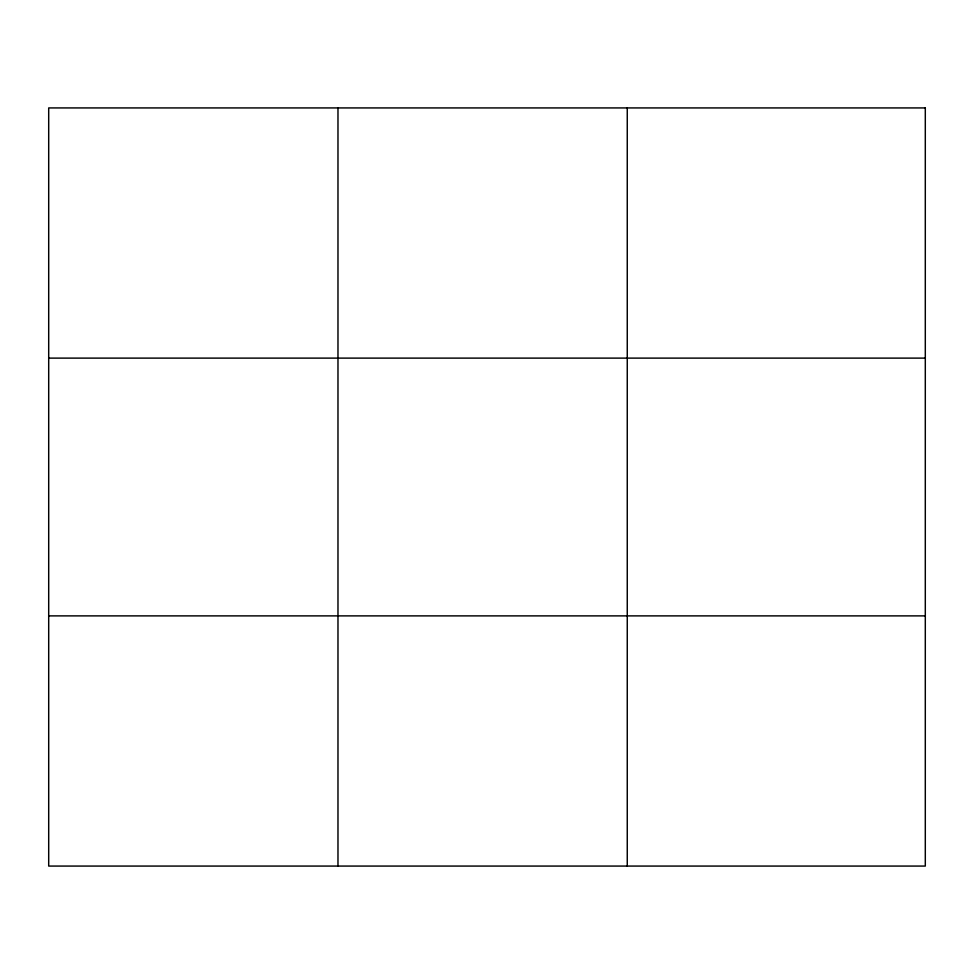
<?xml version="1.0" encoding="UTF-8"?>
<svg xmlns="http://www.w3.org/2000/svg" width="974" height="974" viewBox="0 0 974 974"><rect width="100%" height="100%" fill="white"/><g stroke="black" fill="none" stroke-linecap="round" stroke-linejoin="round"><path stroke-width="1.46" d="M337.978 107.931L337.978 866.069M627.256 107.931L627.256 866.069M48.7 358.115L925.3 358.115M48.7 615.885L925.3 615.885M925.3 107.931L925.3 866.069L48.7 866.069L48.7 107.931L925.3 107.931"/></g></svg>
